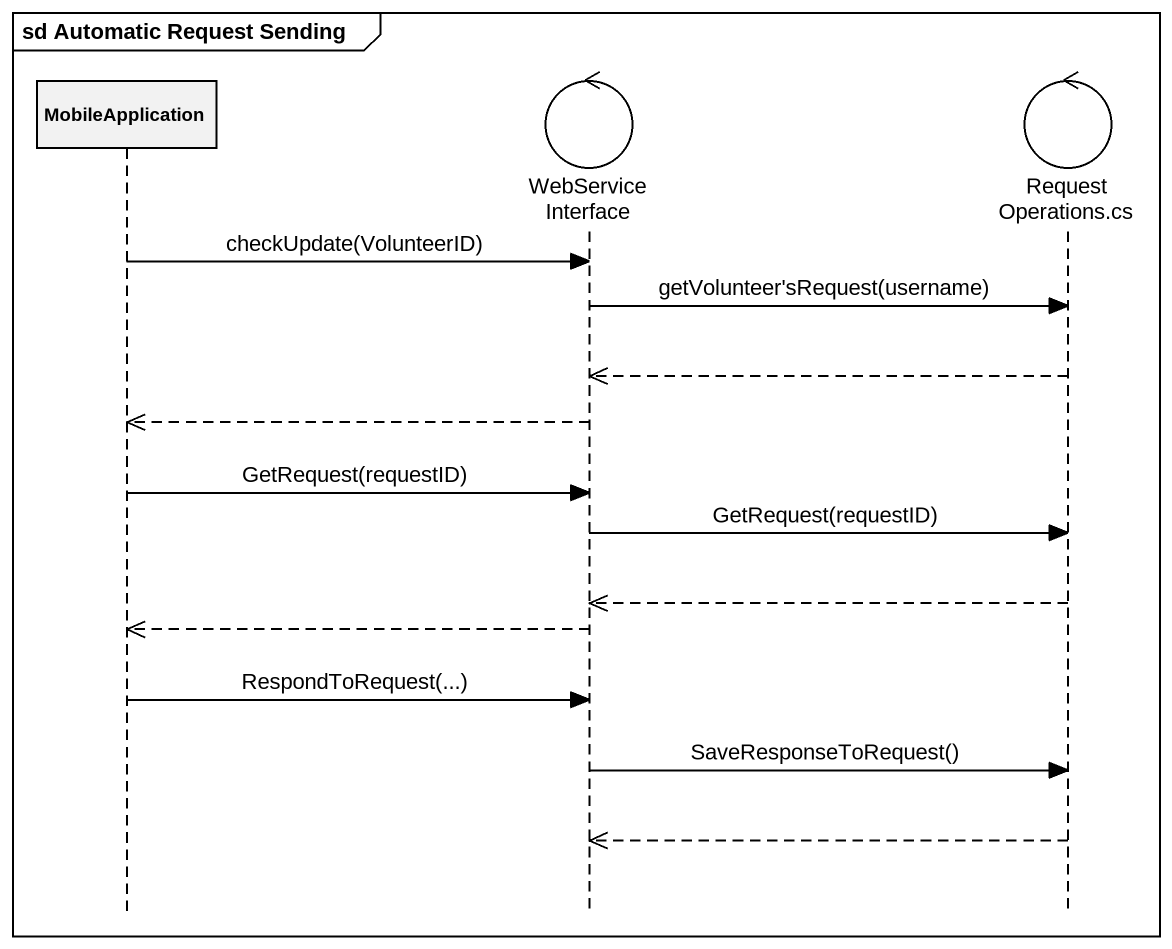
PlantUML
@startuml
mainframe sd Automatic Request Sending
hide footbox
participant MobileApplication
control WebServiceInterface
control "RequestOperations.cs" as RequestOperations_cs

MobileApplication -> WebServiceInterface : checkUpdate(VolunteerID)
WebServiceInterface -> RequestOperations_cs : getVolunteer'sRequest(username)
RequestOperations_cs -->> WebServiceInterface
WebServiceInterface -->> MobileApplication
MobileApplication -> WebServiceInterface : GetRequest(requestID)
WebServiceInterface -> RequestOperations_cs : GetRequest(requestID)
RequestOperations_cs -->> WebServiceInterface
WebServiceInterface -->> MobileApplication
MobileApplication -> WebServiceInterface : RespondToRequest(...)
WebServiceInterface -> RequestOperations_cs : SaveResponseToRequest()
RequestOperations_cs -->> WebServiceInterface
@enduml
